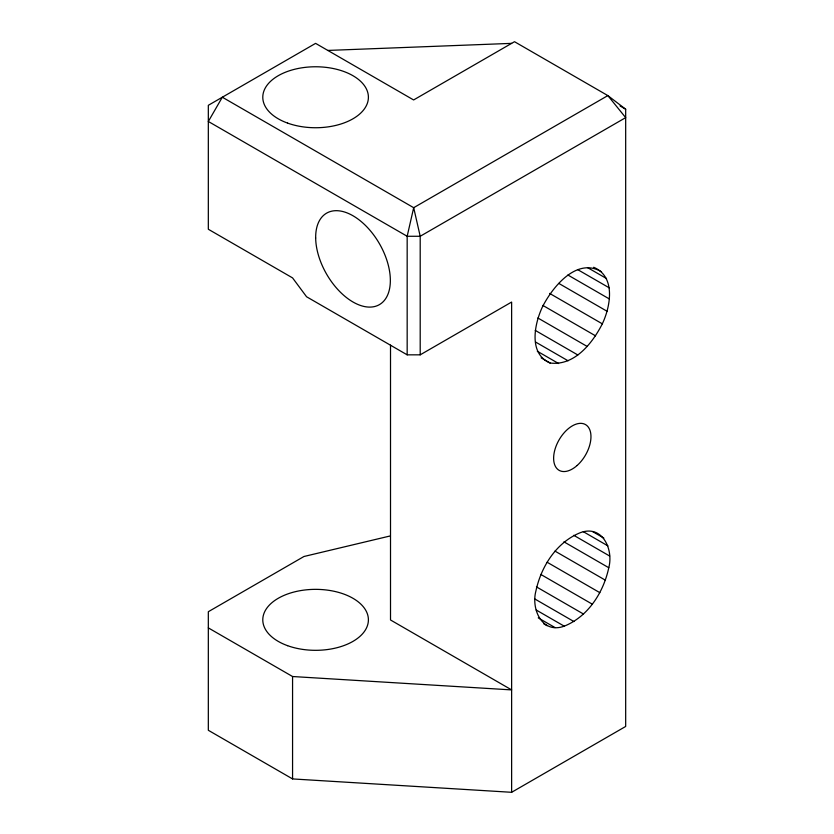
<?xml version="1.0" encoding="UTF-8"?>
<svg xmlns="http://www.w3.org/2000/svg" width="834" height="834" viewBox="0 0 834 834"><rect width="100%" height="100%" fill="white"/><g stroke="black" fill="none" stroke-linecap="round" stroke-linejoin="round"><path stroke-width="1.25" d="M608.778 567.725C613.647 549.616 602.617 524.482 580.443 532.634C556.445 542.236 541.11 566.536 535.887 591.077C531.029 609.185 542.058 634.32 564.222 626.167C588.22 616.576 603.555 592.265 608.778 567.725L563.93 541.829M601.523 271.811C576.68 256.716 552.212 287.386 542.277 307.225C534.375 324.27 528.37 353.783 550.096 363.009C574.438 366.136 592.421 343.233 602.325 323.832C610.603 306.328 616.003 276.565 593.672 267.276M511.628 792.3L625.677 726.456L625.677 109.212L607.85 95.597L514.505 41.7L413.612 99.955L315.596 43.368L208.323 105.303L208.323 229.256L292.567 277.899L306.568 296.758L407.169 354.836L420.2 354.836L511.628 302.054L511.628 792.3L292.567 778.925L208.323 730.282L208.323 611.718L303.962 556.497L389.697 536.074M327.856 50.436L511.628 43.368M208.323 627.887L292.567 676.52L511.628 689.906L390.51 619.975L390.51 345.109M620.089 105.981L625.677 109.212M587.48 267.547L606.537 278.556M577.826 269.695L609.227 287.824M567.912 275.022L609.404 298.979M558.822 283.414L607.048 311.259M549.616 293.401L602.325 323.832M542.84 305.411L595.549 335.841M537.857 317.973L587.199 346.464M535.219 330.368L577.826 354.971M535.564 342.023L568.09 360.799M537.315 351.239L558.624 363.541M541.13 357.828L550.096 363.009M592.63 531.602L603.847 538.076M583.289 531.665L607.955 545.905M573.75 535.303L609.644 556.017M554.975 551.097L605.442 580.224M547.135 562.241L599.844 592.672M540.786 574.428L592.369 604.212M536.439 586.875L583.539 614.064M534.688 598.895L573.938 621.559M536.189 609.988L564.222 626.167M538.243 617.89L555.069 627.595M543.726 623.801L547.094 625.74M420.2 354.836L420.2 236.272L413.685 207.697L222.324 97.213L208.323 121.472L407.169 236.272L420.2 236.272L625.677 117.636L607.85 95.597L413.685 207.697L407.169 236.272L407.169 354.836M292.567 676.52L292.567 778.925M577.138 465.476A26.407 15.241 -60 0 0 585.499 424.579A26.407 15.241 -60 0 0 554.266 452.278A26.407 15.241 -60 0 0 577.138 465.476M315.669 238.003A52.803 30.483 60 0 0 372.173 306.964A52.803 30.483 60 0 0 371.172 231.716A52.803 30.483 60 0 0 315.669 238.003M287.594 123.098A52.803 30.483 0 0 0 368.367 98.339A52.803 30.483 0 0 0 290.837 70.327A52.803 30.483 0 0 0 287.594 123.098M287.594 645.683A52.803 30.483 0 0 0 368.367 620.923A52.803 30.483 0 0 0 290.837 592.911A52.803 30.483 0 0 0 287.594 645.683"/></g></svg>
